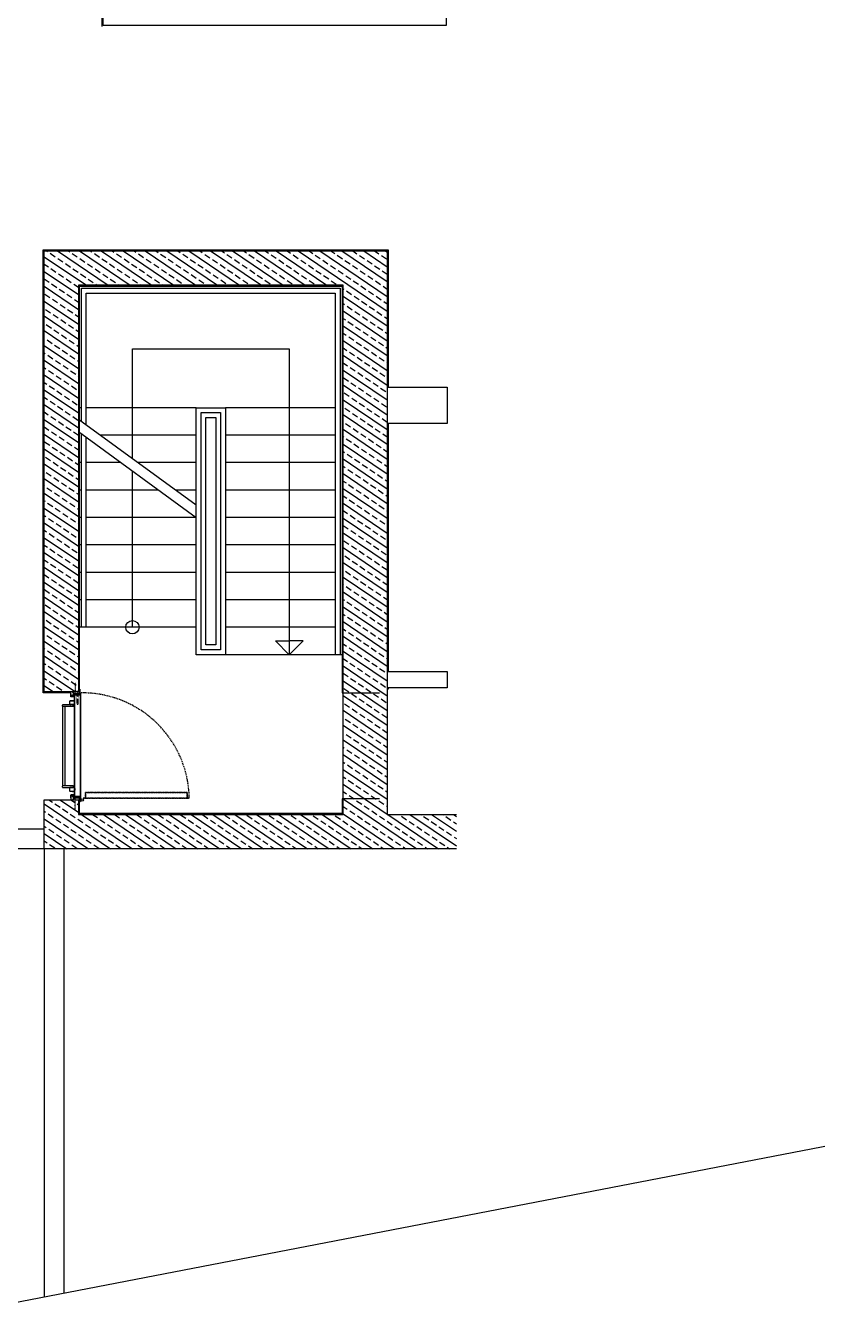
# Model space of a CAD drawing. Header units: centimetres. Extents: x 4942 to 11683, y -41622 to -36787.
# Drawn here: x 7346 to 8154, y -39853 to -38552 of the extents above; entities that cross this region are included whole.
import ezdxf

# ---------------------------------------------------------------- set-up
doc = ezdxf.new("R2010")
doc.units = ezdxf.units.CM
doc.header["$LTSCALE"] = 0.75
doc.header["$MEASUREMENT"] = 0
for name, pattern in [('1.BLOK_ZK_TASIYICI$0$HIDDEN', [0.375, 0.25, -0.125]), ('DASHDOT', [1, 0.5, -0.25, 0, -0.25]), ('HIDDEN2', [4.7625, 3.175, -1.5875])]:
    doc.linetypes.add(name, pattern=pattern)
for name, color, linetype in [('1.BLOK_ZK_TASIYICI$0$V-2_Beam_Above', 8, '1.BLOK_ZK_TASIYICI$0$HIDDEN'), ('V-0_Elevation_010', 61, 'Continuous'), ('V-0_Hatch_Concrete', 252, 'Continuous'), ('V-2_Column', 160, 'Continuous'), ('V-2_Stair', 100, 'Continuous'), ('V-2_Wall', 4, 'Continuous'), ('V-3_Door', 21, 'Continuous'), ('V-4_Plaster', 223, 'Continuous')]:
    doc.layers.add(name, color=color, linetype=linetype)

# ---------------------------------------------------------------- blocks, each defined once
blk = doc.blocks.new('yangın kapısı')
blk.add_line((-6429.9, -45.4), (-6453.8, -45.4))
at = {"layer": 'V-0_Elevation_010', "linetype": 'DASHDOT', "ltscale": 0.05}
for p, q in [((-6573.5, -42), (-6561.8, -42)), ((-6444.2, -42), (-6456.1, -42))]:
    blk.add_line(p, q, dxfattribs=at)
at = {"layer": 'V-3_Door'}
for p, q in [((-6561.8, -37.4), (-6563.8, -37.4)), ((-6555.3, -41.3), (-6555.3, -36.9)), ((-6555.2, -36.6), (-6555.2, -37.1)), ((-6555.2, -37.1), (-6555.1, -37.1)), ((-6555.1, -36.7), (-6555.1, -41.3)), ((-6551.9, -36.3), (-6554.7, -36.3)), ((-6551.5, -41.3), (-6551.5, -36.7)), ((-6551.3, -29.2), (-6551.3, -40)), ((-6551, -29), (-6550, -29)), ((-6549.8, -40), (-6549.8, -29.2)), ((-6549.8, -29.3), (-6468.5, -29.3)), ((-6549.8, -31.7), (-6468.5, -31.7)), ((-6468.5, -29.2), (-6468.5, -40)), ((-6468.2, -29), (-6467.2, -29)), ((-6467, -40), (-6467, -29.2)), ((-6466.7, -41.3), (-6466.7, -36.7)), ((-6463.5, -36.3), (-6466.3, -36.3)), ((-6463.1, -41.3), (-6463.1, -36.6)), ((-6463.1, -41.3), (-6463.1, -36.7)), ((-6462.9, -41.3), (-6462.9, -36.9)), ((-6455.8, -37.4), (-6453.8, -37.4)), ((-6565.2, -46.7), (-6565.2, -46.5)), ((-6565.2, -47.7), (-6565.2, -46.9)), ((-6564.9, -46.7), (-6564.9, -46.5)), ((-6564.9, -47.7), (-6564.9, -46.9)), ((-6562.4, -46), (-6564.7, -46)), ((-6562.4, -46.3), (-6564.7, -46.3)), ((-6564.1, -47.8), (-6564.7, -47.8)), ((-6564.6, -46.3), (-6564.6, -46.7)), ((-6564, -47.8), (-6564.2, -47.6)), ((-6563.2, -48.2), (-6563.9, -47.4)), ((-6561.2, -47.1), (-6563.8, -47.1)), ((-6562.4, -46.3), (-6561.8, -46.3)), ((-6562.3, -45.9), (-6562.3, -43.8)), ((-6562, -43.8), (-6562.3, -43.8)), ((-6562, -45.9), (-6562, -43.8)), ((-6561.7, -46.8), (-6561.2, -46.8)), ((-6561, -46.6), (-6561, -43.4)), ((-6560.7, -43.4), (-6561, -43.4)), ((-6560.7, -46.6), (-6560.7, -43.4)), ((-6555.4, -39.5), (-6555.3, -39.5)), ((-6555.3, -39.6), (-6555.4, -39.6)), ((-6555.3, -39.1), (-6555.3, -39.1)), ((-6555.3, -39.1), (-6555.3, -39.9)), ((-6555.3, -39.9), (-6555.3, -39.9)), ((-6555.3, -41.3), (-6551.3, -41.3)), ((-6554.1, -41.3), (-6554.1, -41.6)), ((-6552.5, -41.6), (-6554.1, -41.6)), ((-6553.8, -41.6), (-6553.8, -41.3)), ((-6552.8, -41.3), (-6552.9, -41.6)), ((-6552.5, -41.3), (-6552.5, -41.6)), ((-6551.3, -41.3), (-6551.3, -39.4)), ((-6551, -40.3), (-6550, -40.3)), ((-6468.2, -40.3), (-6467.2, -40.3)), ((-6466.9, -41.3), (-6466.9, -39.4)), ((-6466.9, -41.3), (-6462.9, -41.3)), ((-6465.7, -41.6), (-6465.7, -41.3)), ((-6465.7, -41.6), (-6464.1, -41.6)), ((-6465.4, -41.6), (-6465.4, -41.3)), ((-6464.4, -41.3), (-6464.5, -41.6)), ((-6464.1, -41.3), (-6464.1, -41.6)), ((-6462.9, -39.9), (-6462.9, -39.1)), ((-6462.9, -39.1), (-6462.9, -39.1)), ((-6462.9, -39.5), (-6462.8, -39.5)), ((-6462.8, -39.6), (-6462.9, -39.6)), ((-6462.9, -39.9), (-6462.9, -39.9)), ((-6456.9, -46.6), (-6456.9, -43.4)), ((-6456.2, -46.4), (-6456.2, -45.1)), ((-6456.1, -40.8), (-6456.1, -43.1)), ((-6455.8, -40.8), (-6456.1, -40.8)), ((-6456.1, -45.5), (-6456.1, -43)), ((-6456.1, -43.2), (-6455.8, -43.2)), ((-6456, -42.9), (-6456, -42.9)), ((-6456, -42.9), (-6455.8, -42.9)), ((-6456, -45.6), (-6456, -45.6)), ((-6455.8, -46), (-6455.8, -42.9)), ((-6455.7, -45.2), (-6453.6, -45.2)), ((-6455.7, -46.9), (-6455.7, -46.9)), ((-6455.6, -45.9), (-6455.6, -43.8)), ((-6453.5, -45.1), (-6453.5, -43.4))]:
    blk.add_line(p, q, dxfattribs=at)
at = {"layer": 'V-3_Door', "linetype": 'HIDDEN2', "ltscale": 0.1}
for p, q in [((-6456.9, -43.6), (-6466.4, -43.6)), ((-6466.4, -43.6), (-6466.4, -45)), ((-6466.4, -45), (-6456.9, -45))]:
    blk.add_line(p, q, dxfattribs=at)
at = {"layer": 'V-3_Door', "lineweight": -2}
for points in [[(-6560.4, -40), (-6560.4, -39.3, -0.414214), (-6560.2, -39.1), (-6559.4, -39.1, -0.494565), (-6559.2, -39.3), (-6559.2, -39.3), (-6559.4, -40, 1.142909), (-6558.8, -40.1), (-6558.8, -37.8, 0.414214), (-6559.2, -37.4), (-6561.8, -37.4), (-6561.8, -37.6), (-6559.2, -37.6, -0.414214), (-6559, -37.8), (-6559, -40.1, -1.142909), (-6559.2, -40), (-6559, -39.4, 0.494565), (-6559.4, -38.9), (-6560.2, -38.9, 0.414214), (-6560.6, -39.3), (-6560.6, -40, -0.414214), (-6560.8, -40.2), (-6561.6, -40.2, 0.388473), (-6562, -40.5), (-6562, -40.5), (-6562, -40.5, 0.016382), (-6562, -40.6), (-6562, -45.9, 0.267949), (-6561.8, -46.3, -0.767327), (-6561.9, -46.7), (-6565.9, -46.7, -0.414214), (-6566.1, -46.5), (-6566.1, -45.9), (-6566.3, -45.9), (-6566.3, -46.5, 0.414214), (-6565.9, -46.9), (-6561.9, -46.9, 0.767327), (-6561.7, -46.1, -0.267949), (-6561.8, -45.9), (-6561.8, -40.6, -0.414214), (-6561.6, -40.4), (-6560.8, -40.4, 0.414214)], [(-6457.2, -40), (-6457.2, -39.3, 0.414214), (-6457.4, -39.1), (-6458.2, -39.1, 0.494565), (-6458.4, -39.3), (-6458.4, -39.3), (-6458.2, -40, -1.142909), (-6458.8, -40.1), (-6458.8, -37.8, -0.414214), (-6458.4, -37.4), (-6455.8, -37.4), (-6455.8, -37.6), (-6458.4, -37.6, 0.414214), (-6458.6, -37.8), (-6458.6, -40.1, 1.142909), (-6458.4, -40), (-6458.6, -39.4, -0.494565), (-6458.2, -38.9), (-6457.4, -38.9, -0.414214), (-6457, -39.3), (-6457, -40, 0.414214), (-6456.8, -40.2), (-6456, -40.2, -0.388473), (-6455.6, -40.5), (-6455.6, -40.5), (-6455.6, -40.5, -0.016382), (-6455.6, -40.6), (-6455.6, -45.9, -0.267949), (-6455.8, -46.3, 0.767327), (-6455.7, -46.7), (-6451.4, -46.7, 0.414214), (-6451.2, -46.5), (-6451.2, -45.9), (-6451, -45.9), (-6451, -46.5, -0.414214), (-6451.4, -46.9), (-6455.7, -46.9, -0.767327), (-6455.9, -46.1, 0.267949), (-6455.8, -45.9), (-6455.8, -40.6, 0.414214), (-6456, -40.4), (-6456.8, -40.4, -0.414214)]]:
    blk.add_lwpolyline(points, format="xyb", close=True, dxfattribs=at)
at = {"layer": 'V-3_Door'}
for points in [[(-6563.6, -39.5), (-6563.8, -39.7), (-6562.2, -40.8), (-6562, -40.5, -0.005789), (-6562, -40.5)], [(-6559.4, -40), (-6559.4, -39.5, -0.407471), (-6559.3, -39.4), (-6559.3, -39.4, 0.314176), (-6559.2, -39.4), (-6559.2, -39.3, 0.314278), (-6559.2, -39.2), (-6559.5, -39.2, 0.088425), (-6559.7, -39.1), (-6560.2, -39.1, 0.002352), (-6560.3, -39.1, 0.133859), (-6560.4, -39.1, 0.207567), (-6560.4, -39.3), (-6560.4, -39.9, -0.213459), (-6560.5, -40.2, 0.539342), (-6560.5, -40.4, 0.17378), (-6560.5, -40.3, -0.03736), (-6559.9, -40.3, -0.055717), (-6559.2, -40.5, -0.487936), (-6559.1, -40.6, -0.191668), (-6560.3, -41.1, -0.032422), (-6560.5, -41.1, 1.157597), (-6560.6, -41.3), (-6560.2, -41.3, 0.095803), (-6559.5, -41.1, 0.073827), (-6559, -40.7, 0.054813), (-6558.9, -40.6, 0.629557), (-6558.9, -40.4, -0.056027), (-6559.2, -40.4, -0.20578), (-6559.4, -40.2, -0.163118)], [(-6559.6, -40.1), (-6560.2, -40.1, -0.414214), (-6560.2, -40.1), (-6560.2, -39.4, -0.414214), (-6560.2, -39.3), (-6559.6, -39.3, -0.308319), (-6559.6, -39.4), (-6559.6, -39.9, -0.062439), (-6559.6, -39.9), (-6559.6, -40.1, -0.213162)], [(-6458.2, -40), (-6458.2, -39.5, 0.407471), (-6458.3, -39.4), (-6458.4, -39.4, -0.314176), (-6458.4, -39.4), (-6458.4, -39.3, -0.314278), (-6458.4, -39.2), (-6458.2, -39.2, -0.088425), (-6457.9, -39.1), (-6457.4, -39.1, -0.002352), (-6457.3, -39.1, -0.133859), (-6457.3, -39.1, -0.207567), (-6457.2, -39.3), (-6457.2, -39.9, 0.213459), (-6457.1, -40.2, -0.539342), (-6457.1, -40.4, -0.17378), (-6457.1, -40.3, 0.03736), (-6457.7, -40.3, 0.055717), (-6458.5, -40.5, 0.487936), (-6458.5, -40.6, 0.191668), (-6457.3, -41.1, 0.032422), (-6457.1, -41.1, -1.157597), (-6457.1, -41.3), (-6457.4, -41.3, -0.095803), (-6458.1, -41.1, -0.073827), (-6458.6, -40.7, -0.054813), (-6458.8, -40.6, -0.629557), (-6458.7, -40.4, 0.056027), (-6458.5, -40.4, 0.20578), (-6458.3, -40.2, 0.163118)], [(-6458, -40.1), (-6457.5, -40.1, 0.414214), (-6457.4, -40.1), (-6457.4, -39.4, 0.414214), (-6457.5, -39.3), (-6458, -39.3, 0.308319), (-6458.1, -39.4), (-6458.1, -39.9, 0.062439), (-6458.1, -39.9), (-6458.1, -40.1, 0.213162)], [(-6454, -39.5), (-6453.8, -39.7), (-6455.4, -40.8), (-6455.6, -40.5, 0.005789), (-6455.6, -40.5)]]:
    blk.add_lwpolyline(points, format="xyb", close=True, dxfattribs=at)
for points in [[(-6508.8, -41.3), (-6508.8, -41.3), (-6560.6, -41.3, 0.414214), (-6560.7, -41.4), (-6560.7, -47.1, -0.414214), (-6560.9, -47.2), (-6562.7, -47.2, -1), (-6562.7, -47.2), (-6560.9, -47.2, 1), (-6560.9, -47.1), (-6562.7, -47.1, 1), (-6562.7, -47.4), (-6508.8, -47.4)], [(-6508.8, -47.3), (-6508.8, -47.3), (-6562.7, -47.3, -1), (-6562.7, -47.1), (-6560.9, -47.1, -1), (-6560.9, -47.2), (-6562.7, -47.2, 1), (-6562.7, -47.3), (-6560.9, -47.3, 0.414214), (-6560.7, -47.1), (-6560.7, -41.4, -0.414214), (-6560.6, -41.3), (-6508.8, -41.3)], [(-6508.8, -41.3), (-6457, -41.3, -0.414214), (-6456.9, -41.4), (-6456.9, -47.1, 0.414214), (-6456.8, -47.2), (-6454.9, -47.2, 1), (-6454.9, -47.2), (-6456.8, -47.2, -1), (-6456.8, -47.1), (-6454.9, -47.1, -1), (-6454.9, -47.4), (-6508.8, -47.4)], [(-6508.8, -47.3), (-6454.9, -47.3, 1), (-6454.9, -47.1), (-6456.8, -47.1, 1), (-6456.8, -47.2), (-6454.9, -47.2, -1), (-6454.9, -47.3), (-6456.8, -47.3, -0.414214), (-6457, -47.1), (-6457, -41.4, 0.414214), (-6457, -41.3), (-6508.8, -41.3)]]:
    blk.add_lwpolyline(points, format="xyb", dxfattribs=at)
at = {"layer": 'V-3_Door', "linetype": 'HIDDEN2', "ltscale": 0.5}
for points in [[(-6556.3, -104.6), (-6556.3, -104.6), (-6556.3, -52.5, 0.414214), (-6556.4, -52.4), (-6562.1, -52.4, -0.414214), (-6562.3, -52.3), (-6562.3, -50.4, -1), (-6562.2, -50.4), (-6562.2, -52.3, 1), (-6562.1, -52.3), (-6562.1, -50.4, 1), (-6562.4, -50.4), (-6562.4, -104.6)], [(-6562.3, -104.6), (-6562.3, -104.6), (-6562.3, -50.4, -1), (-6562.1, -50.4), (-6562.1, -52.3, -1), (-6562.2, -52.3), (-6562.2, -50.4, 1), (-6562.3, -50.4), (-6562.3, -52.3, 0.414214), (-6562.1, -52.5), (-6556.4, -52.5, -0.414214), (-6556.3, -52.5), (-6556.3, -104.6)], [(-6556.3, -104.6), (-6556.3, -156.1, -0.414214), (-6556.4, -156.2), (-6562.1, -156.2, 0.414214), (-6562.3, -156.4), (-6562.3, -158.2, 1), (-6562.2, -158.2), (-6562.2, -156.4, -1), (-6562.1, -156.4), (-6562.1, -158.2, -1), (-6562.4, -158.2), (-6562.4, -104.6)], [(-6562.3, -104.6), (-6562.3, -158.2, 1), (-6562.1, -158.2), (-6562.1, -156.4, 1), (-6562.2, -156.4), (-6562.2, -158.2, -1), (-6562.3, -158.2), (-6562.3, -156.4, -0.414214), (-6562.1, -156.2), (-6556.4, -156.2, 0.414214), (-6556.3, -156.1), (-6556.3, -104.6)]]:
    blk.add_lwpolyline(points, format="xyb", dxfattribs=at)
at = {"layer": 'V-3_Door'}
for points in [[(-6561.8, -45.9), (-6561.6, -45.9), (-6561.6, -43.9), (-6561.8, -43.9)], [(-6456.9, -45.4), (-6456.6, -45.4), (-6456.6, -43), (-6456.8, -43), (-6456.9, -43)], [(-6456, -45.9), (-6455.8, -45.9), (-6455.8, -43.9), (-6456, -43.9)]]:
    blk.add_lwpolyline(points, close=True, dxfattribs=at)
for points in [[(-6456.6, -43.4), (-6456, -44.1)], [(-6456.6, -44.6), (-6456, -44.6)], [(-6456, -44.8), (-6456.6, -44.8)], [(-6456, -44.1), (-6455.4, -44.6), (-6455.4, -44.8), (-6456, -44.8)], [(-6456, -44.6), (-6455.4, -44.6)]]:
    blk.add_lwpolyline(points, dxfattribs=at)
blk.add_circle((-6564.1, -49.1), 1.26, dxfattribs=at)
blk.add_circle((-6564.1, -49.1), 1.26, dxfattribs=at)
for centre, radius, start, end in [((-6555, -36.9), 0.3, 120, 180), ((-6554.7, -36.7), 0.4, 90, 180), ((-6551.9, -36.7), 0.4, 0, 90), ((-6551.5, -36.9), 0.25, 271.146, 0), ((-6551, -29.2), 0.25, 90, 180), ((-6550, -29.2), 0.25, 0, 90), ((-6468.2, -29.2), 0.25, 90, 180), ((-6467.2, -29.2), 0.25, 0, 90), ((-6466.7, -36.9), 0.25, 180, 268.854), ((-6466.3, -36.7), 0.4, 90, 180), ((-6463.5, -36.7), 0.4, 0, 90), ((-6463.2, -36.9), 0.3, 0, 60), ((-6564.7, -46.5), 0.45, 90, 180), ((-6564.7, -47.7), 0.45, 180, 252.9218), ((-6564.7, -46.5), 0.15, 90, 180), ((-6564.7, -47.7), 0.15, 180, 270), ((-6563.8, -47.3), 0.5, 126.8699, 225), ((-6563.8, -47.3), 0.2, 90, 225), ((-6563.8, -39.7), 0.3, 51.1055, 90), ((-6562.5, -45.9), 0.45, 270, 0), ((-6562.5, -45.9), 0.15, 270, 0), ((-6562, -40.5), 0.3, 67.9757, 141.1055), ((-6561.2, -46.6), 0.15, 270, 0), ((-6561.2, -46.6), 0.45, 270, 0), ((-6554.6, -39.5), 0.8, 152.0468, 176.4167), ((-6554.6, -39.5), 0.8, 183.5833, 207.9532), ((-6551.5, -39.6), 0.25, 0, 88.854), ((-6551, -40), 0.25, 180, 270), ((-6550, -40), 0.25, 270, 0), ((-6468.2, -40), 0.25, 180, 270), ((-6467.2, -40), 0.25, 270, 0), ((-6466.7, -39.6), 0.25, 91.146, 180), ((-6463.6, -39.5), 0.8, 3.5833, 27.9532), ((-6463.6, -39.5), 0.8, 332.0468, 356.4167), ((-6456.1, -45.1), 0.15, 109.4712, 180), ((-6455.7, -46.4), 0.485, 180, 270), ((-6456.1, -40.8), 0.05, 90, 180), ((-6456, -43), 0.1, 90, 180), ((-6456.1, -43.1), 0.05, 180, 270), ((-6456, -45.5), 0.1, 180, 270), ((-6455.6, -40.5), 0.3, 38.8945, 112.0243), ((-6453.8, -39.7), 0.3, 90, 128.8945), ((-6453.6, -43.4), 0.1, 0, 90), ((-6453.6, -45.1), 0.1, 270, 0)]:
    blk.add_arc(centre, radius, start, end, dxfattribs=at)
at = {"layer": 'V-3_Door', "linetype": 'HIDDEN2', "ltscale": 0.5}
blk.add_arc((-6564.1, -49.1), 109.3, 270.9976, 0.9622, dxfattribs=at)
at = {"layer": 'V-3_Door', "lineweight": -2}
for points in [[(-6563.8, -39.7), (-6563.8, -39.4), (-6563.6, -39.5)], [(-6562, -40.5), (-6562.2, -40.3), (-6562.1, -40.2)], [(-6562.1, -40.2), (-6561.9, -40.3), (-6562, -40.5)], [(-6455.6, -40.2), (-6455.7, -40.3), (-6455.6, -40.5)], [(-6455.6, -40.5), (-6455.4, -40.3), (-6455.6, -40.2)], [(-6453.8, -39.7), (-6453.8, -39.4), (-6454, -39.5)]]:
    blk.add_solid(points, dxfattribs=at)

msp = doc.modelspace()

# ---------------------------------------------------------------- hatches: boundary and pattern name
at = {"layer": 'V-0_Hatch_Concrete'}
h = msp.add_hatch(dxfattribs=at)
h.set_pattern_fill('ANSI33', color=256, scale=50, angle=-79.07204)
h.set_pattern_definition([(325.927958, (24750.571, 43015.336), (7.0029358, 10.3541726), []), (325.927958, (24752.247, 43006.657), (7.0029358, 10.3541726), [6.25, -3.125])])
h.paths.add_polyline_path([(7670.35, -39356.76), (7400.34, -39356.76), (7400.34, -39341.76), (7365.35, -39341.76), (7365.35, -39391.76), (7785.88, -39391.76), (7785.88, -39356.76), (7715.34, -39356.76), (7715.34, -38781.76), (7365.35, -38781.76), (7365.35, -39231.76), (7400.34, -39231.76), (7400.34, -38816.76), (7670.35, -38816.76)])

# ---------------------------------------------------------------- linework, layer by layer
at = {"layer": '1.BLOK_ZK_TASIYICI$0$V-2_Beam_Above', "color": 1, "linetype": 'ByBlock'}
msp.add_lwpolyline([(7974.83, -36919.02), (8498.22, -39630.67), (5465.89, -40215.96), (4942.5, -37504.31)], close=True, dxfattribs=at)
at = {"layer": 'V-2_Column'}
for points in [[(7785.89, -37756.76), (7775.35, -37756.76), (7775.35, -38551.76), (7425.35, -38551.76), (7425.35, -37881.76), (7460.35, -37881.76), (7460.35, -38516.76), (7730.35, -38516.76), (7730.35, -37756.76), (7460.35, -37756.76), (7460.35, -37771.76), (7425.35, -37771.76), (7425.35, -37721.76), (7785.89, -37721.76)], [(7785.88, -39391.76), (7365.34, -39391.76), (7365.34, -39341.76), (7400.34, -39341.76), (7400.34, -39356.76), (7670.34, -39356.76), (7670.34, -38816.76), (7400.34, -38816.76), (7400.34, -39231.76), (7365.34, -39231.76), (7365.34, -38781.76), (7715.34, -38781.76), (7715.34, -39356.76), (7785.88, -39356.76)], [(7785.88, -39391.76), (7365.35, -39391.76), (7365.35, -39341.76), (7400.35, -39341.76), (7400.35, -39356.76), (7670.35, -39356.76), (7670.35, -38816.76), (7400.35, -38816.76), (7400.35, -39231.76), (7365.35, -39231.76), (7365.35, -38781.76), (7715.35, -38781.76), (7715.35, -39356.76), (7785.88, -39356.76)]]:
    msp.add_lwpolyline(points, dxfattribs=at)
at = {"layer": 'V-2_Stair'}
for points in [[(7403.34, -38955.5), (7403.34, -38819.76), (7667.34, -38819.76), (7667.34, -39193.76)], [(7408.34, -38959.16), (7408.34, -38824.76), (7662.34, -38824.76), (7662.34, -39193.76)], [(7455.34, -38993.5), (7455.34, -38941.76), (7455.34, -38881.76), (7615.34, -38881.76), (7615.34, -39193.76)], [(7403.34, -38941.76), (7400.34, -38941.76)], [(7520.34, -38941.76), (7408.34, -38941.76)], [(7662.34, -38941.76), (7550.34, -38941.76)], [(7400.34, -38953.31), (7520.34, -39041)], [(7400.34, -38966.13), (7520.34, -39053.82)], [(7403.34, -39165.76), (7403.34, -38968.32)], [(7408.34, -39165.76), (7408.34, -38971.97)], [(7520.34, -38969.76), (7422.85, -38969.76)], [(7662.34, -38969.76), (7550.34, -38969.76)], [(7403.34, -38997.76), (7400.34, -38997.76)], [(7443.63, -38997.76), (7408.34, -38997.76)], [(7520.34, -38997.76), (7461.17, -38997.76)], [(7662.34, -38997.76), (7550.34, -38997.76)], [(7455.34, -39165.76), (7455.34, -39006.32)], [(7403.34, -39025.76), (7400.34, -39025.76)], [(7481.94, -39025.76), (7408.34, -39025.76)], [(7520.34, -39025.76), (7499.48, -39025.76)], [(7662.34, -39025.76), (7550.34, -39025.76)], [(7403.34, -39053.76), (7400.34, -39053.76)], [(7520.26, -39053.76), (7408.34, -39053.76)], [(7662.34, -39053.76), (7550.34, -39053.76)], [(7403.34, -39081.76), (7400.34, -39081.76)], [(7520.34, -39081.76), (7408.34, -39081.76)], [(7662.34, -39081.76), (7550.34, -39081.76)], [(7403.34, -39109.76), (7400.34, -39109.76)], [(7520.34, -39109.76), (7408.34, -39109.76)], [(7662.34, -39109.76), (7550.34, -39109.76)], [(7403.34, -39137.76), (7400.34, -39137.76)], [(7520.34, -39137.76), (7408.34, -39137.76)], [(7662.34, -39137.76), (7550.34, -39137.76)], [(7520.34, -39165.76), (7400.34, -39165.76)], [(7662.34, -39165.76), (7550.34, -39165.76)], [(7615.34, -39193.76), (7601.2, -39179.62), (7615.34, -39179.62)], [(7615.34, -39193.76), (7629.48, -39179.62), (7615.34, -39179.62)], [(7670.34, -39193.76), (7550.34, -39193.76)]]:
    msp.add_lwpolyline(points, dxfattribs=at)
for points in [[(7550.34, -39193.76), (7520.34, -39193.76), (7520.34, -38941.76), (7550.34, -38941.76)], [(7545.34, -39188.76), (7525.34, -39188.76), (7525.34, -38946.76), (7545.34, -38946.76)], [(7540.34, -39183.76), (7530.34, -39183.76), (7530.34, -38951.76), (7540.34, -38951.76)]]:
    msp.add_lwpolyline(points, close=True, dxfattribs=at)
msp.add_circle((7455.34, -39165.76), 6.81, dxfattribs=at)
at = {"layer": 'V-2_Wall'}
for p, q in [((7365.53, -39849.3), (7365.56, -39391.76)), ((7385.56, -39391.76), (7385.53, -39845.44))]:
    msp.add_line(p, q, dxfattribs=at)
for points in [[(7365.56, -39371.76), (7195.76, -39371.76)], [(7365.56, -39391.76), (7195.76, -39391.76)]]:
    msp.add_lwpolyline(points, dxfattribs=at)
at = {"layer": 'V-4_Plaster'}
for points in [[(7424.34, -38552.76), (7424.34, -37880.76), (7452.34, -37880.76)], [(7364.34, -39232.76), (7364.34, -38780.76)], [(7364.34, -38780.76), (7716.34, -38780.76), (7716.34, -38920.76), (7776.34, -38920.76), (7776.34, -38957.76), (7716.34, -38957.76), (7716.34, -39210.76), (7776.34, -39210.76), (7776.34, -39227.76), (7716.34, -39227.76), (7716.34, -39228.96), (7715.34, -39228.96)], [(7400.34, -39228.96), (7401.34, -39228.96), (7401.34, -38817.76), (7669.34, -38817.76), (7669.34, -39232.76), (7707.34, -39232.76)], [(7392.34, -39232.76), (7364.34, -39232.76)], [(7707.34, -39340.76), (7669.34, -39340.76), (7669.34, -39355.76), (7401.34, -39355.76), (7401.34, -39344.26), (7400.34, -39344.26)]]:
    msp.add_lwpolyline(points, dxfattribs=at)

# ---------------------------------------------------------------- block references
at = {"layer": 'V-3_Door', "rotation": 89.9998995693511}
msp.add_blockref('yangın kapısı', (7354.99, -32777.94), dxfattribs=at)

doc.saveas('drawing.dxf')
